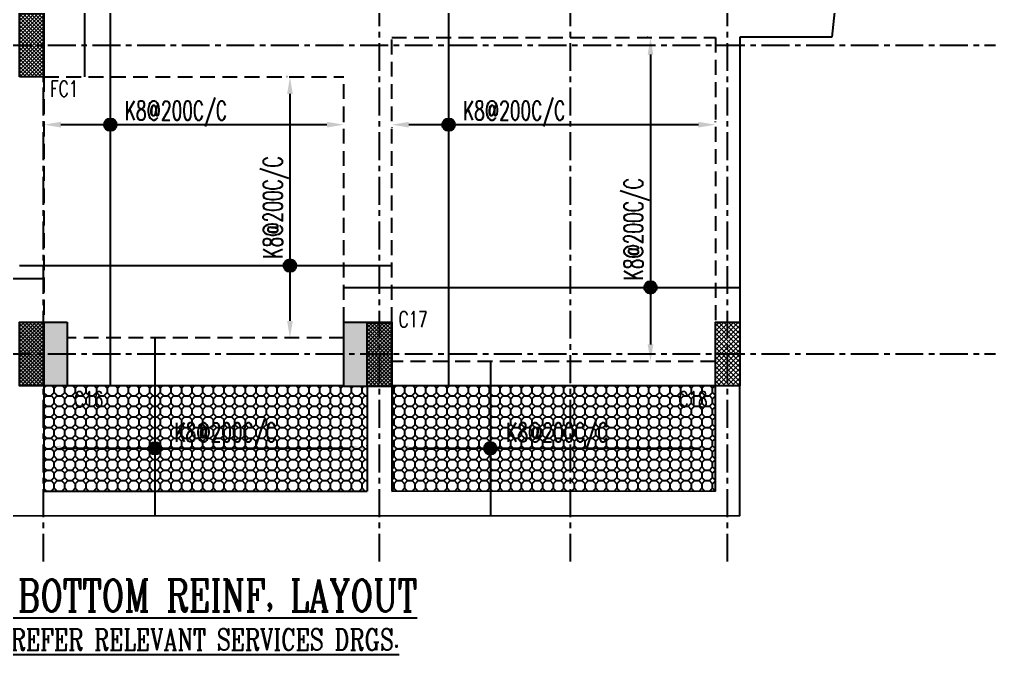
# Model space of a CAD drawing. Header units: inches. Extents: x 5501426 to 5570916, y 463710 to 505098.
# Drawn here: x 5537365 to 5546555, y 487264 to 493241 of the extents above; entities that cross this region are included whole.
import ezdxf

# ---------------------------------------------------------------- set-up
doc = ezdxf.new("R2010")
doc.units = ezdxf.units.IN
doc.header["$LTSCALE"] = 700
doc.header["$MEASUREMENT"] = 0
doc.header["$PDMODE"] = 2
doc.header["$PDSIZE"] = 75
for name, pattern in [('CENTER', [2, 1.25, -0.25, 0.25, -0.25]), ('CONTINULUS', [0]), ('HIDDEN', [0.375, 0.25, -0.125])]:
    doc.linetypes.add(name, pattern=pattern)
doc.layers.get('DEFPOINTS').update_dxf_attribs({"color": 250})
for name, color, linetype in [('STR-Beam', 4, 'Continuous'), ('STR-Column', 5, 'Continuous'), ('STR-Column Numbers', 1, 'Continuous'), ('STR-Grid Line', 148, 'Continuous'), ('STR-Hatch', 251, 'Continuous'), ('STR-Reinforcement', 2, 'Continuous'), ('STR-Steel', 2, 'Continuous'), ('STR-Text', 150, 'Continuous')]:
    doc.layers.add(name, color=color, linetype=linetype)
doc.layers.add('STR-Column Hatch', color=17, linetype='Continuous', lineweight=5)
doc.styles.add('DIMTEXT', font='SIMPLEX.shx', dxfattribs={"width": 0.6})
doc.styles.add('ROMANC', font='romanc.shx')
doc.styles.add('ROMANS', font='romans.shx', dxfattribs={"width": 0.75})
doc.styles.add('S', font='SIMPLEX.shx', dxfattribs={"width": 0.75})
doc.dimstyles.new('DIM200', dxfattribs={"dimtxt": 200, "dimasz": 150, "dimexe": 75, "dimexo": 0, "dimgap": 0, "dimtad": 0, "dimdec": 0, "dimzin": 0, "dimdsep": 46, "dimtxsty": 'S', "dimblk": 'OBLIQUE', "dimcen": 30, "dimdle": 75, "dimclrd": 9, "dimclre": 9, "dimclrt": 7, "dimadec": 0, "dimazin": 0, "dimtfac": 1, "dimtdec": 0, "dimtofl": 0, "dimtmove": 0, "dimatfit": 3, "dimldrblk": 'OBLIQUE', "dimfxl": 1, "dimtolj": 1, "dimtzin": 0, "dimarcsym": 0})
pattern_1 = [(315, (23688.93, 29), (100.0000309, -2e-14), [41.0122, -100.4092]), (0, (23717.93, 0), (100, 100), [42, -58]), (45, (23759.93, 0), (0, 100.0000309), [41.0122, -100.4092]), (135, (23788.93, 71), (-100.0000309, 2e-14), [41.0122, -100.4092]), (225, (23717.93, 100), (-1e-14, -100.0000309), [41.0122, -100.4092]), (270, (23688.93, 71), (100, -100), [42, -58])]

# ---------------------------------------------------------------- blocks, each defined once
blk = doc.blocks.new('dfgdg')
at = {"layer": 'STR-Steel', "color": 1}
for radius in [59.3, 47.3, 35.3, 23.3, 11.3]:
    blk.add_circle((520820.3, -147435.4), radius, dxfattribs=at)
blk = doc.blocks.new('*D336')
at = {"layer": 'DEFPOINTS', "color": 0, "linetype": 'CONTINULUS'}
for p in [(5543306.9, 493071.2), (5543306.9, 490023.2), (5543306.9, 490023.2)]:
    blk.add_point(p, dxfattribs=at)
at = {"layer": 'STR-Reinforcement', "color": 251, "lineweight": -2}
for p, q in [((5543281.9, 493071.2), (5543276.9, 493071.2)), ((5543306.9, 492911.2), (5543306.9, 490183.2)), ((5543281.9, 490023.2), (5543276.9, 490023.2))]:
    blk.add_line(p, q, dxfattribs=at)
at = {"layer": 'STR-Reinforcement', "color": 251, "linetype": 'CONTINULUS'}
for points in [[(5543333.6, 492911.2), (5543280.2, 492911.2), (5543306.9, 493071.2)], [(5543280.2, 490183.2), (5543333.6, 490183.2), (5543306.9, 490023.2)]]:
    blk.add_solid(points, dxfattribs=at)
blk = doc.blocks.new('*D337')
at = {"layer": 'DEFPOINTS', "color": 0, "linetype": 'CONTINULUS'}
for p in [(5540869.9, 492251), (5540869.9, 492251), (5543917.8, 492251)]:
    blk.add_point(p, dxfattribs=at)
at = {"layer": 'STR-Reinforcement', "color": 251, "lineweight": -2}
for p, q in [((5543757.8, 492251), (5541029.9, 492251)), ((5543917.8, 492276), (5543917.8, 492281)), ((5540869.9, 492226), (5540869.9, 492221))]:
    blk.add_line(p, q, dxfattribs=at)
at = {"layer": 'STR-Reinforcement', "color": 251, "linetype": 'CONTINULUS'}
for points in [[(5541029.9, 492277.7), (5541029.9, 492224.4), (5540869.9, 492251)], [(5543757.8, 492224.4), (5543757.8, 492277.7), (5543917.8, 492251)]]:
    blk.add_solid(points, dxfattribs=at)
blk = doc.blocks.new('*D338')
at = {"layer": 'DEFPOINTS', "color": 0, "linetype": 'CONTINULUS'}
for p in [(5537595, 492251), (5537595, 492251), (5540419.9, 492251)]:
    blk.add_point(p, dxfattribs=at)
at = {"layer": 'STR-Reinforcement', "color": 251, "lineweight": -2}
for p, q in [((5540259.9, 492251), (5537755, 492251)), ((5540419.9, 492276), (5540419.9, 492281)), ((5537595, 492226), (5537595, 492221))]:
    blk.add_line(p, q, dxfattribs=at)
at = {"layer": 'STR-Reinforcement', "color": 251, "linetype": 'CONTINULUS'}
for points in [[(5537755, 492277.7), (5537755, 492224.4), (5537595, 492251)], [(5540259.9, 492224.4), (5540259.9, 492277.7), (5540419.9, 492251)]]:
    blk.add_solid(points, dxfattribs=at)
blk = doc.blocks.new('*D339')
at = {"layer": 'DEFPOINTS', "color": 0, "linetype": 'CONTINULUS'}
for p in [(5539911.6, 492701.2), (5539911.6, 490243.2), (5539911.6, 490243.2)]:
    blk.add_point(p, dxfattribs=at)
at = {"layer": 'STR-Reinforcement', "color": 251, "lineweight": -2}
for p, q in [((5539886.6, 492701.2), (5539881.6, 492701.2)), ((5539911.6, 492541.2), (5539911.6, 490403.2)), ((5539886.6, 490243.2), (5539881.6, 490243.2))]:
    blk.add_line(p, q, dxfattribs=at)
at = {"layer": 'STR-Reinforcement', "color": 251, "linetype": 'CONTINULUS'}
for points in [[(5539938.3, 492541.2), (5539884.9, 492541.2), (5539911.6, 492701.2)], [(5539884.9, 490403.2), (5539938.3, 490403.2), (5539911.6, 490243.2)]]:
    blk.add_solid(points, dxfattribs=at)
blk = doc.blocks.new('*D343')
at = {"layer": 'DEFPOINTS', "color": 0, "linetype": 'CONTINULUS'}
for p in [(5540869.9, 489204), (5540869.9, 489204), (5543917.9, 489204)]:
    blk.add_point(p, dxfattribs=at)
at = {"layer": 'STR-Reinforcement', "color": 251, "lineweight": -2}
for p, q in [((5543757.9, 489204), (5541029.9, 489204)), ((5543917.9, 489229), (5543917.9, 489234)), ((5540869.9, 489179), (5540869.9, 489174))]:
    blk.add_line(p, q, dxfattribs=at)
at = {"layer": 'STR-Reinforcement', "color": 251, "linetype": 'CONTINULUS'}
for points in [[(5541029.9, 489230.6), (5541029.9, 489177.3), (5540869.9, 489204)], [(5543757.9, 489177.3), (5543757.9, 489230.6), (5543917.9, 489204)]]:
    blk.add_solid(points, dxfattribs=at)
blk = doc.blocks.new('*D344')
at = {"layer": 'DEFPOINTS', "color": 0, "linetype": 'CONTINULUS'}
for p in [(5537595, 489204), (5537595, 489204), (5540639.9, 489204)]:
    blk.add_point(p, dxfattribs=at)
at = {"layer": 'STR-Reinforcement', "color": 251, "lineweight": -2}
for p, q in [((5540479.9, 489204), (5537755, 489204)), ((5540639.9, 489229), (5540639.9, 489234)), ((5537595, 489179), (5537595, 489174))]:
    blk.add_line(p, q, dxfattribs=at)
at = {"layer": 'STR-Reinforcement', "color": 251, "linetype": 'CONTINULUS'}
for points in [[(5537755, 489230.6), (5537755, 489177.3), (5537595, 489204)], [(5540479.9, 489177.3), (5540479.9, 489230.6), (5540639.9, 489204)]]:
    blk.add_solid(points, dxfattribs=at)

msp = doc.modelspace()

# ---------------------------------------------------------------- hatches: boundary and pattern name
at = {"layer": 'STR-Column Hatch'}
h = msp.add_hatch(dxfattribs=at)
h.set_pattern_fill('ANSI37', color=100, scale=200, angle=360)
h.set_pattern_definition([(45, (5566266.387, 1343539.84), (-17.6776695, 17.6776695), []), (135, (5566266.387, 1343539.84), (-17.6776695, -17.6776695), [])])
h.paths.add_polyline_path([(5537365.3, 492701.2), (5537365.3, 493301.2), (5537595.3, 493301.2), (5537595.3, 492701.2)])
h = msp.add_hatch(color=256, dxfattribs=at)
h.dxf.hatch_style = 1
h.paths.add_polyline_path([(5537814.9, 490393.2), (5537814.9, 489793), (5537364.9, 489793), (5537364.9, 490393.2)])
h = msp.add_hatch(dxfattribs=at)
h.set_pattern_fill('ANSI37', color=100, scale=200, angle=360)
h.set_pattern_definition([(45, (5566266.286, 1340481.823), (-17.6776695, 17.6776695), []), (135, (5566266.286, 1340481.823), (-17.6776695, -17.6776695), [])])
h.paths.add_polyline_path([(5537365.2, 489793.2), (5537365.2, 490393.2), (5537595.2, 490393.2), (5537595.2, 489793.2)])
h = msp.add_hatch(color=256, dxfattribs=at)
h.dxf.hatch_style = 1
h.paths.add_polyline_path([(5540869.9, 490393.2), (5540869.9, 489786.3), (5540419.9, 489786.3), (5540419.9, 490393.2)])
h = msp.add_hatch(dxfattribs=at)
h.set_pattern_fill('ANSI37', color=256, scale=10, angle=270)
h.set_pattern_definition([(315, (5460391, 397937.682), (22.45064, 22.45064), []), (45, (5460391, 397937.682), (-22.45064, 22.45064), [])])
h.paths.add_polyline_path([(5544148, 490393.1), (5544148, 489792.7), (5543918, 489792.7), (5543918, 490393.1)])
h = msp.add_hatch(dxfattribs=at)
h.set_pattern_fill('ANSI37', color=100, scale=200, angle=360)
h.set_pattern_definition([(45, (5569541.014, 1340474.952), (-17.6776695, 17.6776695), []), (135, (5569541.014, 1340474.952), (-17.6776695, -17.6776695), [])])
h.paths.add_polyline_path([(5540639.9, 489786.3), (5540639.9, 490386.3), (5540869.9, 490386.3), (5540869.9, 489786.3)])
at = {"layer": 'STR-Hatch', "linetype": 'CONTINULUS', "ltscale": 0.05}
h = msp.add_hatch(dxfattribs=at)
h.set_pattern_fill('OCTAGON', color=256, scale=100)
h.set_pattern_definition(pattern_1)
h.paths.add_polyline_path([(5540639.9, 489786.3), (5540419.9, 489786.3), (5540419.9, 489793.2), (5537814.9, 489793.2), (5537814.9, 489793), (5537595, 489793), (5537595, 488801.4), (5540639.9, 488802.2)])
h = msp.add_hatch(dxfattribs=at)
h.set_pattern_fill('OCTAGON', color=256, scale=100)
h.set_pattern_definition(pattern_1)
h.paths.add_polyline_path([(5543918, 489793.2), (5540869.9, 489793.2), (5540869.9, 488802.3), (5543918, 488802.3)])

# ---------------------------------------------------------------- linework, layer by layer
at = {"layer": 'STR-Beam', "linetype": 'Continuous'}
for p, q in [((5545918.4, 501790.1, -651.4), (5545013.7, 493075.6, -651.4)), ((5545013.7, 493075.6, -651.4), (5544147.9, 493075.6, -651.4))]:
    msp.add_line(p, q, dxfattribs=at)
at = {"layer": 'STR-Beam', "linetype": 'HIDDEN', "ltscale": 0.8}
for p, q in [((5540869.9, 493071.2, -383.9), (5543917.9, 493071.2, -383.9)), ((5540869.9, 490393.2, -383.9), (5540869.9, 493071.2, -383.9)), ((5543917.9, 493071.2, 46.1), (5543917.9, 490394.4, 320.4)), ((5537595, 492701.2, -651.4), (5537595, 490393.2, -651.4)), ((5537595, 492701.2, -651.4), (5540419.9, 492701.2, -651.4)), ((5540419.9, 490393.2, -383.9), (5540419.9, 492701.2, -383.9)), ((5540419.9, 490243.2, -288), (5537814.9, 490243.2, -288)), ((5543918, 490023.2, -288), (5540868.6, 490022.9, -288))]:
    msp.add_line(p, q, dxfattribs=at)
at = {"layer": 'STR-Beam'}
for p, q in [((5544147.9, 493075.6, -383.9), (5544147.9, 490393.1, -383.9)), ((5537595, 489793.1, -288), (5537595, 488801.4, -288)), ((5540419.9, 489793.2, -288), (5537814.9, 489793.2, -288)), ((5540639.9, 489793.1, -288), (5540639.9, 488802.2, -288)), ((5543918, 489793.2, -288), (5540868.6, 489792.9, -288)), ((5540869.9, 489793.1, -288), (5540869.9, 488802.3, -288))]:
    msp.add_line(p, q, dxfattribs=at)
at = {"layer": 'STR-Beam', "linetype": 'Continuous', "elevation": 11759.9, "flags": 128}
msp.add_lwpolyline([(5530794.9, 489793.2), (5530794.9, 488569.5), (5544147.9, 488573.2), (5544147.9, 489794.1)], dxfattribs=at)
at = {"layer": 'STR-Beam', "linetype": 'Continuous', "elevation": 11759.9}
for points in [[(5540869.9, 488802.3), (5543917.9, 488803.1), (5543917.9, 489793.2)], [(5537595, 488801.4), (5540639.9, 488802.2)]]:
    msp.add_lwpolyline(points, dxfattribs=at)
at = {"layer": 'STR-Column', "color": 100, "linetype": 'ByBlock'}
for points, elevation in [([(5537365.3, 492701.2), (5537365.3, 493301.2), (5537595.3, 493301.2), (5537595.3, 492701.2)], 320.4), ([(5537365.2, 489793.2), (5537365.2, 490393.2), (5537595.2, 490393.2), (5537595.2, 489793.2)], 12675.1), ([(5540639.9, 489786.3), (5540639.9, 490386.3), (5540869.9, 490386.3), (5540869.9, 489786.3)], 12675.1)]:
    msp.add_lwpolyline(points, close=True, dxfattribs=dict(at, elevation=elevation))
at = {"layer": 'STR-Column', "linetype": 'ByBlock'}
for points, elevation in [([(5537814.9, 490393.2), (5537814.9, 489793), (5537364.9, 489793), (5537364.9, 490393.2)], -99407), ([(5540869.9, 490393.2), (5540869.9, 489786.3), (5540419.9, 489786.3), (5540419.9, 490393.2)], -99407), ([(5544148, 490393.1), (5544148, 489792.7), (5543918, 489792.7), (5543918, 490393.1)], 142.8)]:
    msp.add_lwpolyline(points, close=True, dxfattribs=dict(at, elevation=elevation))
at = {"layer": 'STR-Grid Line', "linetype": 'CENTER', "ltscale": 0.3}
for p, q in [((5537589.9, 488137.6, -99319.7), (5537589.9, 504677.9, -99088.5)), ((5540755.4, 488137.6, 493.7), (5540755.4, 504677.9, 724.9)), ((5542554.4, 488137.6, 1224.5), (5542554.4, 504677.9, 1455.7)), ((5544033, 488137.6, 230), (5544033, 504677.9, 461.3)), ((5525452.8, 493000.9, 601.6), (5546555.4, 493000.9, 601.6)), ((5525452.8, 490092.9, -99407), (5546555.4, 490092.9, -99407))]:
    msp.add_line(p, q, dxfattribs=at)
at = {"layer": 'STR-Reinforcement'}
for p, q in [((5537977, 495438.7, 231.4), (5537977, 492701.2, 231.4)), ((5538220, 493301.2, -13251.1), (5538220, 489792.9, -13251.1)), ((5541405.1, 493301.2, -13251.1), (5541405.1, 489792.9, -13251.1)), ((5537365, 490924.2, -13251.1), (5540869.9, 490924.2, -13251.1)), ((5534074.9, 490801.7, -288), (5537595, 490801.7, -288)), ((5540419.9, 490719, -13251.1), (5544147.8, 490719, -13251.1)), ((5538640.4, 490243.2, -13251.1), (5538640.4, 488572.5, -13251.1)), ((5541799.3, 490023, -13251.1), (5541799.3, 488572.5, -13251.1))]:
    msp.add_line(p, q, dxfattribs=at)

# ---------------------------------------------------------------- block references
for p in [(5017399.7, 639686.4, -13251.1), (5020584.9, 639686.4, -13251.1), (5017820.2, 636639.4, -13251.1), (5020979.1, 636639.4, -13251.1)]:
    msp.add_blockref('dfgdg', p, dxfattribs=at)
at = {"layer": 'STR-Reinforcement', "rotation": 90}
for p in [(5392476.2, -29896, -13251.1), (5395871.5, -30101.2, -13251.1)]:
    msp.add_blockref('dfgdg', p, dxfattribs=at)

# ---------------------------------------------------------------- texts
at = {"layer": 'STR-Column Numbers', "color": 100, "linetype": 'Continuous', "lineweight": 0, "style": 'ROMANC', "width": 0.7}
msp.add_text('FC1', height=150, dxfattribs=at).set_placement((5537653.4, 492514.4, -382.7))
at = {"layer": 'STR-Column Numbers', "linetype": 'Continuous', "lineweight": 0, "style": 'ROMANC', "width": 0.7}
for s, p in [('C17', (5540934.9, 490343.9, -111573.6)), ('C16', (5537879.9, 489590.3, -111573.6)), ('C18', (5543569.8, 489590.3, -12023.9))]:
    msp.add_text(s, height=150, dxfattribs=at).set_placement(p)
at = {"layer": 'STR-Reinforcement', "color": 1, "style": 'DIMTEXT', "width": 0.65}
for p in [(5538355.7, 492293.9, -13251.6), (5541540.9, 492293.9, -13251.6), (5538823.8, 489264, -26502.7), (5541947.7, 489264, -26502.7)]:
    msp.add_text('K8@200C/C', height=180, dxfattribs=at).set_placement(p)
for p in [(5539840.9, 490990.2, -13251.6), (5543236.2, 490784.9, -13251.6)]:
    msp.add_text('K8@200C/C', height=180, rotation=90, dxfattribs=at).set_placement(p)
at = {"layer": 'STR-Text', "linetype": 'Continuous', "style": 'ROMANC', "width": 0.75}
msp.add_text('%%UPLAN-FIRST FLOOR SLAB BOTTOM REINF, LAYOUT', height=300, dxfattribs=at).set_placement((5533173.4, 487669.6, 0))
at = {"layer": 'STR-Text', "color": 1, "linetype": 'Continuous', "style": 'ROMANC', "width": 0.75}
msp.add_text('%%UNOTE:-FOR ALL SERVICES DETAILS REFER RELEVANT SERVICES DRGS.', height=200, dxfattribs=at).set_placement((5533489.5, 487303.7, 0))

# ---------------------------------------------------------------- dimensions: what is measured, and where the dimension line sits
at = {"layer": 'STR-Reinforcement'}
for base, p1, p2, picture, middle in [((5543306.9, 490023.2, -13251.1), (5543306.9, 493071.2, -13251.1), (5543306.9, 490023.2, -13251.1), '*D336', (5543306.9, 491547.2, -13251.1)), ((5539911.6, 490243.2, -13251.1), (5539911.6, 492701.2, -13251.1), (5539911.6, 490243.2, -13251.1), '*D339', (5539911.6, 491472.2, -13251.1))]:
    dim = msp.add_linear_dim(base=base, p1=p1, p2=p2, angle=90, text=' ', dimstyle='DIM200', override={"dimtxt": 175, "dimasz": 160, "dimexe": 30, "dimexo": 25, "dimgap": 20, "dimtad": 1, "dimtxsty": 'ROMANS', "dimsah": 1, "dimdle": 20, "dimclrd": 251, "dimclre": 251, "dimclrt": 3}, dxfattribs=at)
    dim.commit()
    dim.dimension.update_dxf_attribs({"geometry": picture, "text_midpoint": middle})
for base, p1, p2, picture, middle in [((5537595, 492251, -13251.1), (5540419.9, 492251, -13251.1), (5537595, 492251, -13251.1), '*D338', (5539007.4, 492251, -13251.1)), ((5540869.9, 492251, -13251.1), (5543917.8, 492251, -13251.1), (5540869.9, 492251, -13251.1), '*D337', (5542393.9, 492251, -13251.1)), ((5537595, 489204, -13251.1), (5540639.9, 489204, -13251.1), (5537595, 489204, -13251.1), '*D344', (5539117.4, 489204, -13251.1)), ((5540869.9, 489204, -13251.1), (5543917.9, 489204, -13251.1), (5540869.9, 489204, -13251.1), '*D343', (5542393.9, 489204, -13251.1))]:
    dim = msp.add_linear_dim(base=base, p1=p1, p2=p2, text=' ', dimstyle='DIM200', override={"dimtxt": 175, "dimasz": 160, "dimexe": 30, "dimexo": 25, "dimgap": 20, "dimtad": 1, "dimtxsty": 'ROMANS', "dimsah": 1, "dimdle": 20, "dimclrd": 251, "dimclre": 251, "dimclrt": 3}, dxfattribs=at)
    dim.commit()
    dim.dimension.update_dxf_attribs({"geometry": picture, "text_midpoint": middle})

doc.saveas('drawing.dxf')
